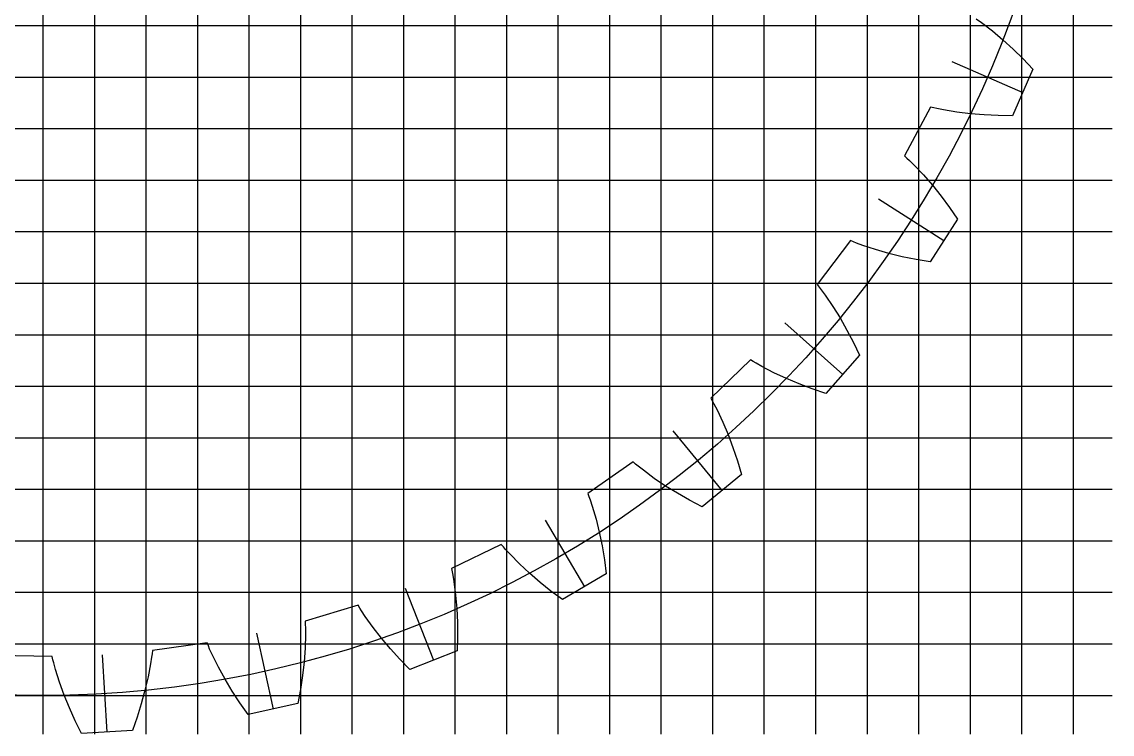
# Model space of a CAD drawing. Extents: x 0 to 41.5, y 0 to 41.5.
# Drawn here: x 20.34 to 41.51, y 0 to 13.83 of the extents above; entities that cross this region are included whole.
import ezdxf

# ---------------------------------------------------------------- set-up
doc = ezdxf.new("R2010")
doc.units = 0

msp = doc.modelspace()

# ---------------------------------------------------------------- linework, layer by layer
at = {"layer": 'a'}
msp.add_lwpolyline([(38.86744, 13.88609), (38.9731, 13.81055), (39.18071, 13.65026), (39.38369, 13.47889), (39.58228, 13.29743), (39.77662, 13.10659), (39.96677, 12.90693), (39.57135, 12.00097), (39.29564, 12.00464), (39.02357, 12.01739), (38.75548, 12.03962), (38.49181, 12.07193), (38.23311, 12.11517), (38.10587, 12.14128), (38.04284, 12.15556), (37.98022, 12.17071), (37.47568, 11.225), (37.52313, 11.18143), (37.5701, 11.13702), (37.66265, 11.04588), (37.84262, 10.85509), (38.01629, 10.65408), (38.18405, 10.44378), (38.34615, 10.2249), (38.50273, 9.99794), (37.97045, 9.165), (37.69871, 9.21175), (37.43198, 9.2669), (37.17067, 9.3308), (36.9153, 9.40396), (36.66655, 9.48713), (36.54496, 9.53283), (36.48494, 9.5568), (36.42547, 9.58156), (35.77919, 8.72641), (35.81925, 8.67596), (35.85869, 8.62475), (35.93584, 8.52026), (36.08375, 8.30366), (36.22384, 8.07795), (36.35663, 7.844), (36.48249, 7.60246), (36.60164, 7.3538), (35.94561, 6.61438), (35.68454, 6.70307), (35.42972, 6.79926), (35.18162, 6.90325), (34.94084, 7.01546), (34.70816, 7.13652), (34.59522, 7.20068), (34.53969, 7.23374), (34.48482, 7.2675), (33.71273, 6.52398), (33.74439, 6.46788), (33.77534, 6.41113), (33.83519, 6.29586), (33.9474, 6.05878), (34.05045, 5.81394), (34.14502, 5.5621), (34.23154, 5.30384), (34.31033, 5.03961), (33.5467, 4.41191), (33.30271, 4.54035), (33.06608, 4.67522), (32.83731, 4.81674), (32.61704, 4.96523), (32.40617, 5.12121), (32.30466, 5.20224), (32.25497, 5.24358), (32.20606, 5.28551), (31.32717, 4.67193), (31.34967, 4.61156), (31.37135, 4.55068), (31.41244, 4.42745), (31.48618, 4.17575), (31.54966, 3.9178), (31.60366, 3.65426), (31.64872, 3.38565), (31.6852, 3.11234), (30.83279, 2.61183), (30.61189, 2.77686), (30.39927, 2.94709), (30.19545, 3.12265), (30.00113, 3.30378), (29.81725, 3.49082), (29.72966, 3.58673), (29.68706, 3.63534), (29.64531, 3.6844), (28.68125, 3.21586), (28.69403, 3.15272), (28.70593, 3.08919), (28.72723, 2.96106), (28.76069, 2.70092), (28.78303, 2.43621), (28.79515, 2.16747), (28.79763, 1.89512), (28.7909, 1.61947), (27.87069, 1.25847), (27.67833, 1.45602), (27.49496, 1.65741), (27.32111, 1.8627), (27.15751, 2.07199), (27.00516, 2.28549), (26.93365, 2.39393), (26.89918, 2.4486), (26.86562, 2.50359), (25.84013, 2.19163), (25.84288, 2.12727), (25.84469, 2.06266), (25.84568, 1.93277), (25.83803, 1.6706), (25.8187, 1.40566), (25.78862, 1.13834), (25.74846, 0.86894), (25.6987, 0.59774), (24.73334, 0.38514), (24.57426, 0.61035), (24.42465, 0.83795), (24.28506, 1.0679), (24.15621, 1.30021), (24.03913, 1.53492), (23.98547, 1.65321), (23.95998, 1.7126), (23.93543, 1.77216), (22.87377, 1.62446), (22.86641, 1.56046), (22.85809, 1.49637), (22.83875, 1.36792), (22.79019, 1.11018), (22.72964, 0.85152), (22.65812, 0.59219), (22.57631, 0.3324), (22.48474, 0.07232), (21.49801, 0.01335), (21.37611, 0.26067), (21.26395, 0.50888), (21.16205, 0.75784), (21.07113, 1.00744), (20.99221, 1.25757), (20.95771, 1.3828), (20.94182, 1.44545), (20.92689, 1.50812), (19.8552, 1.52832)], dxfattribs=at)
at = {"layer": 'b'}
for p, q in [((20.75367, 0), (20.75367, 41.50734)), ((21.75367, 0), (21.75367, 41.50734)), ((22.75367, 0), (22.75367, 41.50734)), ((23.75367, 0), (23.75367, 41.50734)), ((24.75367, 0), (24.75367, 41.50734)), ((25.75367, 0), (25.75367, 41.50734)), ((26.75367, 0), (26.75367, 41.50734)), ((27.75367, 0), (27.75367, 41.50734)), ((28.75367, 0), (28.75367, 41.50734)), ((29.75367, 0), (29.75367, 41.50734)), ((30.75367, 0), (30.75367, 41.50734)), ((31.75367, 0), (31.75367, 41.50734)), ((32.75367, 0), (32.75367, 41.50734)), ((33.75367, 0), (33.75367, 41.50734)), ((34.75367, 0), (34.75367, 41.50734)), ((35.75367, 0), (35.75367, 41.50734)), ((36.75367, 0), (36.75367, 41.50734)), ((37.75367, 0), (37.75367, 41.50734)), ((38.75367, 0), (38.75367, 41.50734)), ((39.75367, 0), (39.75367, 41.50734)), ((40.75367, 0), (40.75367, 41.50734)), ((0, 13.75367), (41.50734, 13.75367)), ((0, 12.75367), (41.50734, 12.75367)), ((0, 11.75367), (41.50734, 11.75367)), ((0, 10.75367), (41.50734, 10.75367)), ((0, 9.75367), (41.50734, 9.75367)), ((0, 8.75367), (41.50734, 8.75367)), ((0, 7.75367), (41.50734, 7.75367)), ((0, 6.75367), (41.50734, 6.75367)), ((0, 5.75367), (41.50734, 5.75367)), ((0, 4.75367), (41.50734, 4.75367)), ((0, 3.75367), (41.50734, 3.75367)), ((0, 2.75367), (41.50734, 2.75367)), ((0, 1.75367), (41.50734, 1.75367)), ((0, 0.75367), (41.50734, 0.75367))]:
    msp.add_line(p, q, dxfattribs=at)
at = {"layer": 'c'}
for p, q in [((38.39298, 13.05457), (39.77446, 12.4516)), ((36.97141, 10.38997), (38.24155, 9.5783)), ((35.1505, 7.98055), (36.27803, 6.98018)), ((32.97509, 5.88565), (33.93225, 4.72121)), ((30.49876, 4.15684), (31.26197, 2.85701)), ((27.78246, 2.83671), (28.33294, 1.43349)), ((24.8931, 1.95775), (25.21729, 0.48569)), ((21.9018, 1.54161), (21.99172, 0.03696))]:
    msp.add_line(p, q, dxfattribs=at)
msp.add_circle((20.75367, 20.75367), 20, dxfattribs=at)

doc.saveas('drawing.dxf')
